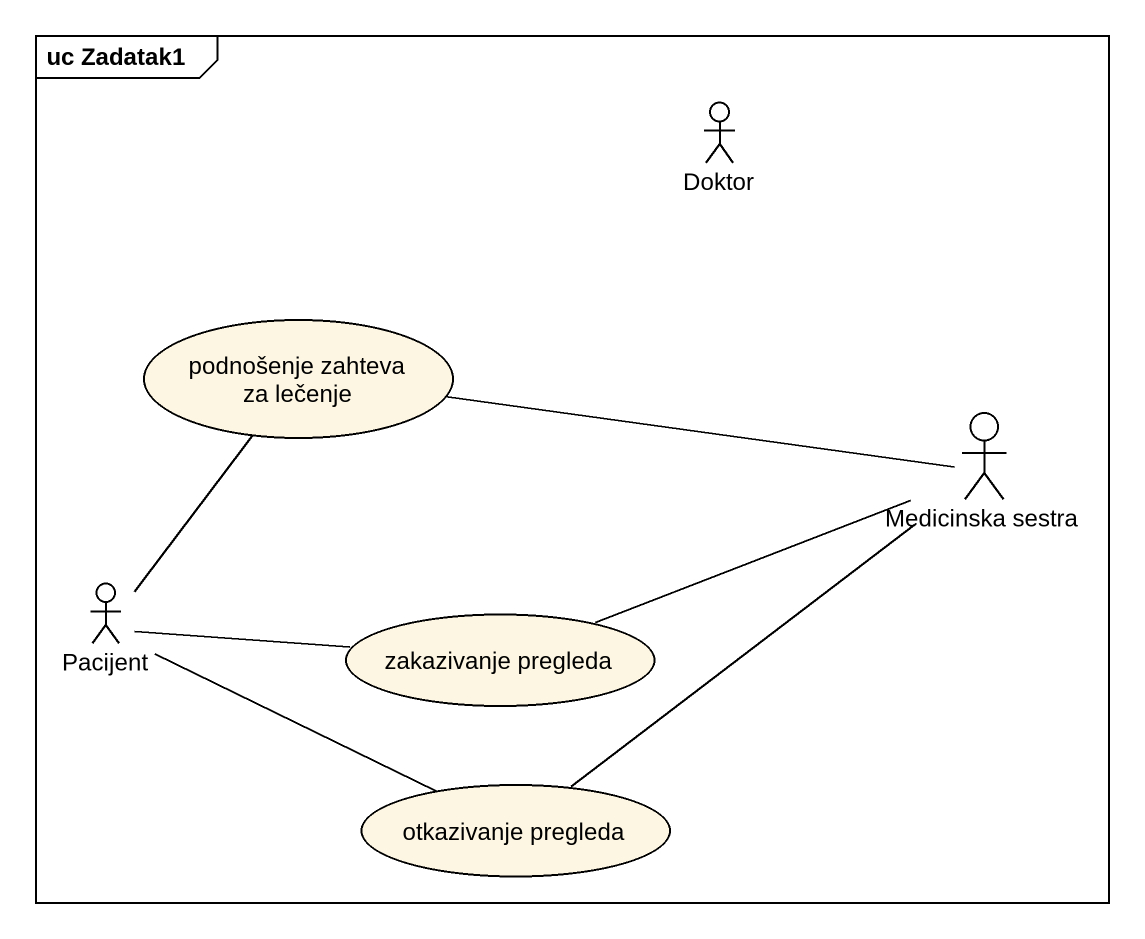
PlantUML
@startuml
mainframe uc Zadatak1
actor Doktor
usecase "podnošenje zahteva za lečenje" as podnošenje_zahteva_za
actor "Medicinska sestra" as Medicinska_sestra
actor Pacijent
usecase "zakazivanje pregleda" as zakazivanje_pregleda
usecase "otkazivanje pregleda" as otkazivanje_pregleda
Medicinska_sestra -left- podnošenje_zahteva_za
Medicinska_sestra -left- zakazivanje_pregleda
Medicinska_sestra -- otkazivanje_pregleda
Pacijent -up- podnošenje_zahteva_za
Pacijent -right- zakazivanje_pregleda
Pacijent -right- otkazivanje_pregleda
@enduml
